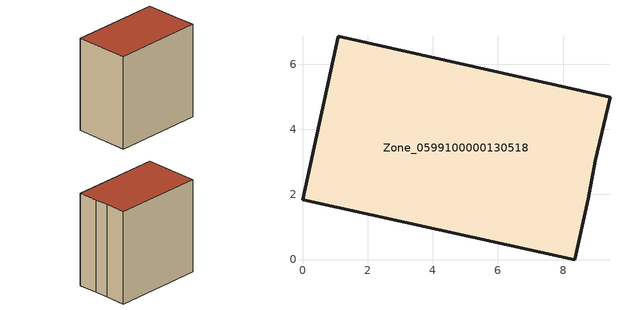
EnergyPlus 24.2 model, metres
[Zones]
Zone_0599100000130518
 floor ground (C_G): 8.98,3.03 8.77,1.87 8.36,0 0,1.84 1.1,6.85 9.44,4.98 z0
 wall outside (C_F): 0,1.84 8.36,0 8.77,1.87 8.98,3.03 9.44,4.98 1.1,6.85 0,1.84 z0:8.87
 roof outside (C_R): 8.77,1.87 8.98,3.03 9.44,4.98 1.1,6.85 0,1.84 8.36,0 z8.87
[BUILDING]
Pand.0599100000130518: North Axis=0; Terrain=City; Loads Convergence Tolerance Value=0.04; Temperature Convergence Tolerance Value=0.4; Solar Distribution=FullExterior; Maximum Number of Warmup Days=25; Minimum Number of Warmup Days=1
[Site:Location]
Rotterdam.The.Hague.AP_ZH_NLD Design_Conditions: Latitude=51.96; Longitude=4.45; Time Zone=1; Elevation=-4.5
[SITE:GROUNDTEMPERATURE:BUILDINGSURFACE]
18, 18, 18, 18, 18, 18, 18, 18, 18, 18, 18, 18
[MATERIAL] Thermal Absorptance=0.9; Solar Absorptance=0.7; Visible Absorptance=0.7
Name | Roughness | Thickness | Conductivity | Density | Specific Heat
G.TI.1975-1991 | MediumSmooth | 0.15 | 0.288461 | 540 | 1210
F.TI.1975-1991 | Rough | 0.3 | 0.230769 | 1920 | 840
R.TI.1975-1991 | MediumRough | 0.2 | 0.153846 | 1500 | 1000
[CONSTRUCTION]
C_G: G.TI.1975-1991
C_F: F.TI.1975-1991
C_R: R.TI.1975-1991
[ZONE]
Zone_0599100000130518: Type=1; Multiplier=1; Ceiling Height=Autocalculate; Volume=Autocalculate; Floor Area=autocalculate; Part of Total Floor Area=Yes
[ZONEINFILTRATION:DESIGNFLOWRATE]
Infil_Zone_0599100000130518: Zone or ZoneList or Space or SpaceList=Zone_0599100000130518; Schedule=AlwaysOn; Design Flow Rate Calculation Method=Flow/Area; Flow Rate per Floor Area=0.003; Constant Term Coefficient=1; Temperature Term Coefficient=0; Velocity Term Coefficient=0; Velocity Squared Term Coefficient=0
[HVACTEMPLATE:ZONE:IDEALLOADSAIRSYSTEM]
Zone_0599100000130518: Maximum Heating Supply Air Temperature=50; Minimum Cooling Supply Air Temperature=13; Maximum Heating Supply Air Humidity Ratio=0.0156; Minimum Cooling Supply Air Humidity Ratio=0.0077; Heating Limit=NoLimit; Cooling Limit=NoLimit; Dehumidification Control Type=ConstantSensibleHeatRatio; Cooling Sensible Heat Ratio=0.7; Dehumidification Setpoint=60; Humidification Control Type=None; Humidification Setpoint=30; Outdoor Air Method=None; Outdoor Air Flow Rate per Person=0.00944; Outdoor Air Flow Rate per Zone Floor Area=0; Outdoor Air Flow Rate per Zone=0; Demand Controlled Ventilation Type=None; Outdoor Air Economizer Type=NoEconomizer; Heat Recovery Type=None; Sensible Heat Recovery Effectiveness=0.7; Latent Heat Recovery Effectiveness=0.65
[ZONECONTROL:THERMOSTAT]
ThermostatControl_Zone_0599100000130518: Zone or ZoneList=Zone_0599100000130518; Control Type Schedule=DualSetpointControlType; Control 1=Thermostat_Zone_0599100000130518; Temperature Difference Between Cutout And Setpoint=0
[THERMOSTATSETPOINT:DUALSETPOINT]
Thermostat_Zone_0599100000130518: Heating Setpoint Temperature Schedule=HeatingSetpoint_Zone_0599100000130518; Cooling Setpoint Temperature Schedule=CoolingSetpoint_Zone_0599100000130518
[SCHEDULE:COMPACT]
HeatingSetpoint_Zone_0599100000130518: Through: 12/31, For: AllDays, Until: 24:00, 21
CoolingSetpoint_Zone_0599100000130518: Through: 12/31, For: AllDays, Until: 24:00, 24
DualSetpointControlType: Through: 12/31, For: AllDays, Until: 24:00, 4
AlwaysOn: Through: 12/31, For: AllDays, Until: 24:00, 1
